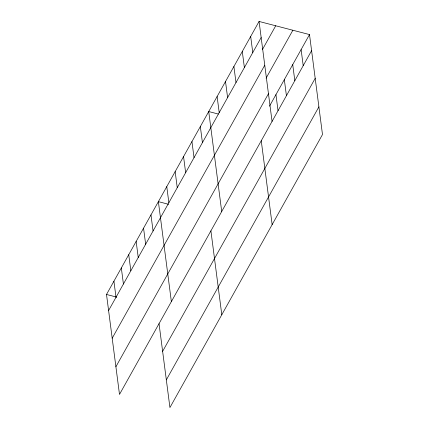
<?xml version="1.0" encoding="UTF-8"?>
<svg xmlns="http://www.w3.org/2000/svg" width="429" height="429" viewBox="0 0 429 429"><rect width="100%" height="100%" fill="white"/><g stroke="black" fill="none" stroke-linecap="round" stroke-linejoin="round"><path stroke-width="0.64" d="M311.599 50.654L119.493 394.428L106.51 294.466L259.073 21.45L309.507 34.572L322.49 134.534L169.927 407.55L159.036 323.67M108.596 310.548L261.159 37.532M262.484 49.458L275.718 25.778M112.194 338.229L264.757 65.213M266.077 78.175L292.862 30.239M115.9 366.747L268.463 93.731M269.487 106.183L309.507 34.572M162.629 351.351L315.192 78.33M166.334 379.869L318.897 106.853M218.329 114.044L208.725 111.545L221.707 211.508M168.624 204.306L158.381 201.641L171.364 301.603M106.51 294.466L116.752 297.131M301.115 49.587L303.206 65.669M292.728 64.602L294.814 80.684M284.336 79.617L286.422 95.699M275.944 94.632L278.035 110.714M259.073 21.45L272.056 121.412M250.681 36.465L252.772 52.547M261.25 140.75L272.147 224.63M242.288 51.48L244.38 67.562M233.902 66.5L235.988 82.577M225.509 81.515L227.595 97.597M217.117 96.53L219.208 112.612M200.338 126.56L202.424 142.643M210.907 230.845L221.798 314.725M191.945 141.575L194.031 157.657M183.553 156.596L185.644 172.678M175.161 171.611L177.252 187.693M166.774 186.626L168.86 202.708M150.97 214.902L153.062 230.984M143.559 228.164L145.651 244.246M136.149 241.425L138.24 257.507M128.738 254.687L130.829 270.769M121.332 267.948L123.418 284.025M113.921 281.204L116.007 297.286"/></g></svg>
